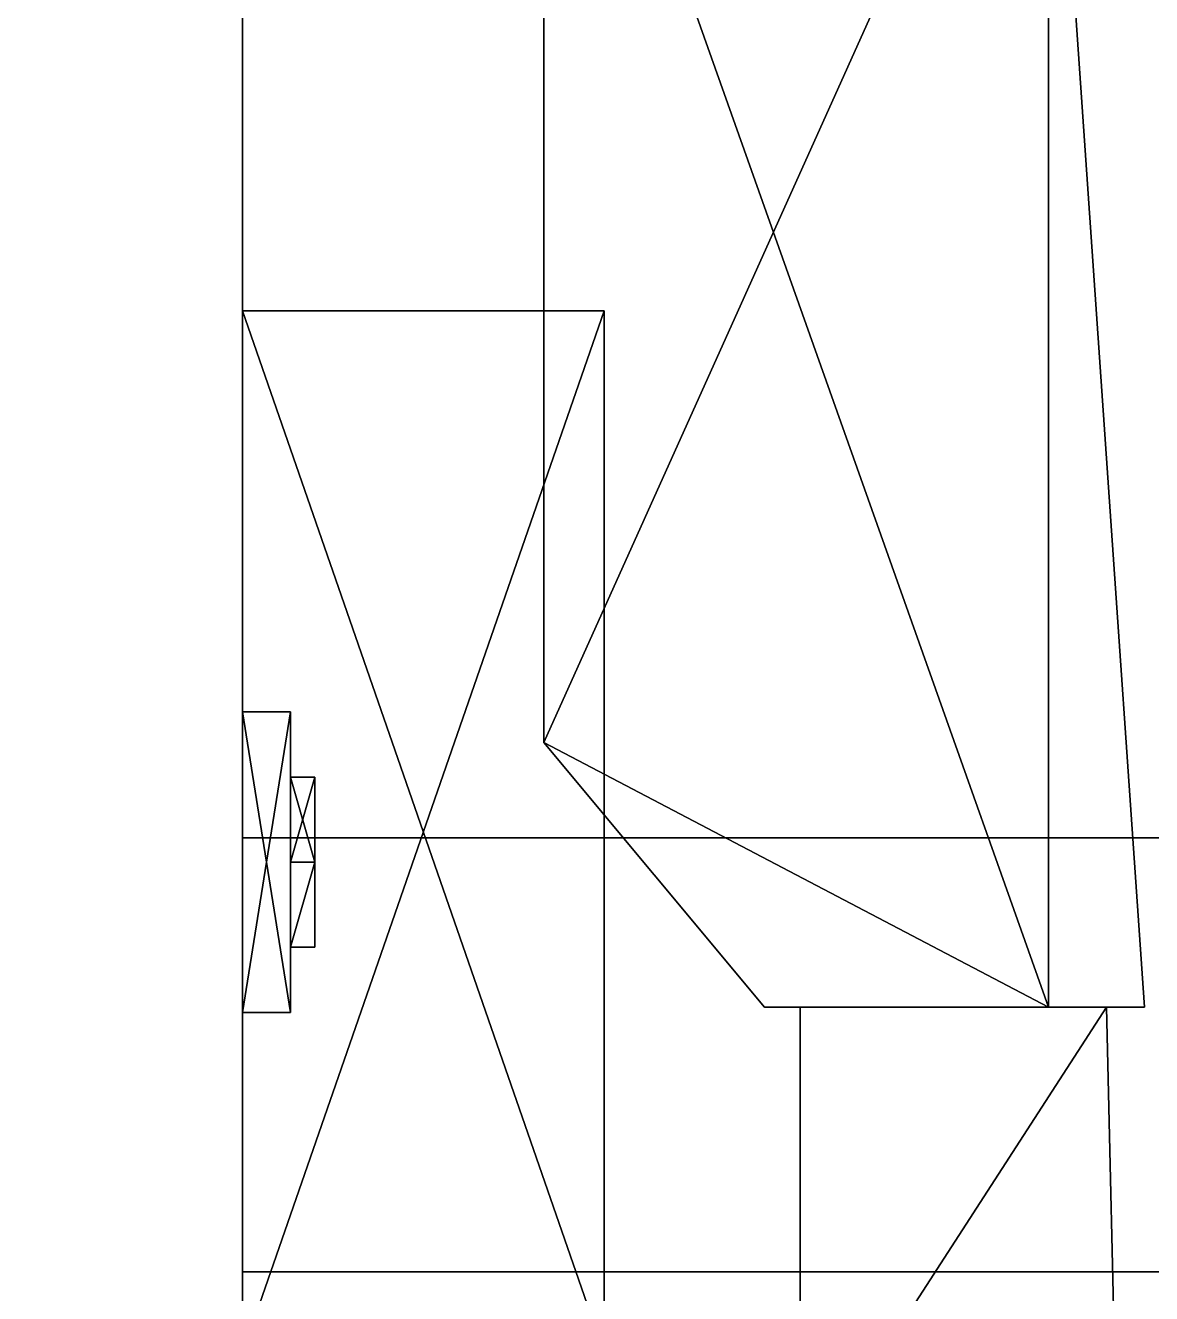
# Model space of a CAD drawing. Extents: x -469 to 3226, y 1395 to 4288.
# Drawn here: x 1275.5 to 1322.2, y 3577.1 to 3629.7 of the extents above; entities that cross this region are included whole.
import ezdxf

# ---------------------------------------------------------------- set-up
doc = ezdxf.new("R2010")
doc.units = 0
for name, color, linetype in [('LAYER0', 7, 'CONTINUOUS'), ('LAYER1', 7, 'CONTINUOUS'), ('LAYER161', 7, 'CONTINUOUS'), ('LAYER168', 7, 'CONTINUOUS'), ('LAYER169', 7, 'CONTINUOUS'), ('LAYER171', 9, 'CONTINUOUS'), ('LAYER172', 7, 'CONTINUOUS'), ('LAYER173', 9, 'CONTINUOUS'), ('LAYER304', 253, 'CONTINUOUS'), ('LAYER306', 253, 'CONTINUOUS'), ('LAYER307', 253, 'CONTINUOUS'), ('LAYER309', 253, 'CONTINUOUS'), ('LAYER310', 253, 'CONTINUOUS'), ('LAYER312', 253, 'CONTINUOUS'), ('LAYER313', 253, 'CONTINUOUS'), ('LAYER315', 253, 'CONTINUOUS'), ('LAYER316', 253, 'CONTINUOUS'), ('LAYER318', 253, 'CONTINUOUS')]:
    doc.layers.add(name, color=color, linetype=linetype)

msp = doc.modelspace()

# ---------------------------------------------------------------- linework, layer by layer
at = {"layer": 'LAYER0', "invisible_edges": 1}
for points in [[(3116.174, 4288.024, -5), (-468.8259, 1395.024, -5), (-468.8259, 4288.024, -5), (3116.174, 4288.024, -5)], [(-468.8259, 1395.024, -5), (3116.174, 4288.024, -5), (3116.174, 1395.024, -5), (-468.8259, 1395.024, -5)], [(3116.174, 1395.024), (-468.8259, 4288.024), (-468.8259, 1395.024), (3116.174, 1395.024)], [(-468.8259, 4288.024), (3116.174, 1395.024), (3116.174, 4288.024), (-468.8259, 4288.024)]]:
    msp.add_3dface(points, dxfattribs=at)
at = {"layer": 'LAYER161', "invisible_edges": 1}
for points in [[(1284.466, 4138.024, 2379), (2070.466, 3558.024, 2379), (2070.466, 4138.024, 2379), (1284.466, 4138.024, 2379)], [(2070.466, 3558.024, 2379), (1284.466, 4138.024, 2379), (1284.466, 3558.024, 2379), (2070.466, 3558.024, 2379)], [(1284.466, 4138.024, 2379), (1284.466, 3558.024, 2361), (1284.466, 3558.024, 2379), (1284.466, 4138.024, 2379)], [(1284.466, 3558.024, 2361), (1284.466, 4138.024, 2379), (1284.466, 4138.024, 2361), (1284.466, 3558.024, 2361)], [(1284.466, 3558.024, 2361), (2070.466, 4138.024, 2361), (2070.466, 3558.024, 2361), (1284.466, 3558.024, 2361)], [(2070.466, 4138.024, 2361), (1284.466, 3558.024, 2361), (1284.466, 4138.024, 2361), (2070.466, 4138.024, 2361)]]:
    msp.add_3dface(points, dxfattribs=at)
at = {"layer": 'LAYER168', "invisible_edges": 1}
for points in [[(1284.466, 4113.424, 2056), (2070.466, 3558.024, 2056), (2070.466, 4113.424, 2056), (1284.466, 4113.424, 2056)], [(2070.466, 3558.024, 2056), (1284.466, 4113.424, 2056), (1284.466, 3558.024, 2056), (2070.466, 3558.024, 2056)], [(1284.466, 4113.424, 2056), (1284.466, 3558.024, 2038), (1284.466, 3558.024, 2056), (1284.466, 4113.424, 2056)], [(1284.466, 3558.024, 2038), (1284.466, 4113.424, 2056), (1284.466, 4113.424, 2038), (1284.466, 3558.024, 2038)], [(1284.466, 3558.024, 2038), (2070.466, 4113.424, 2038), (2070.466, 3558.024, 2038), (1284.466, 3558.024, 2038)], [(2070.466, 4113.424, 2038), (1284.466, 3558.024, 2038), (1284.466, 4113.424, 2038), (2070.466, 4113.424, 2038)]]:
    msp.add_3dface(points, dxfattribs=at)
at = {"layer": 'LAYER169', "invisible_edges": 1}
for points in [[(1284.466, 4113.424, 916), (2070.466, 3558.024, 916), (2070.466, 4113.424, 916), (1284.466, 4113.424, 916)], [(2070.466, 3558.024, 916), (1284.466, 4113.424, 916), (1284.466, 3558.024, 916), (2070.466, 3558.024, 916)], [(1284.466, 4113.424, 916), (1284.466, 3558.024, 898), (1284.466, 3558.024, 916), (1284.466, 4113.424, 916)], [(1284.466, 3558.024, 898), (1284.466, 4113.424, 916), (1284.466, 4113.424, 898), (1284.466, 3558.024, 898)], [(1284.466, 3558.024, 898), (2070.466, 4113.424, 898), (2070.466, 3558.024, 898), (1284.466, 3558.024, 898)], [(2070.466, 4113.424, 898), (1284.466, 3558.024, 898), (1284.466, 4113.424, 898), (2070.466, 4113.424, 898)]]:
    msp.add_3dface(points, dxfattribs=at)
at = {"layer": 'LAYER171', "invisible_edges": 1}
for points in [[(1266.466, 4138.024), (1284.466, 3558.024), (1266.466, 3558.024), (1266.466, 4138.024)], [(1284.466, 3558.024), (1266.466, 4138.024), (1284.466, 4138.024), (1284.466, 3558.024)], [(1284.466, 4138.024, 2380), (1266.466, 3558.024, 2380), (1284.466, 3558.024, 2380), (1284.466, 4138.024, 2380)], [(1266.466, 3558.024, 2380), (1284.466, 4138.024, 2380), (1266.466, 4138.024, 2380), (1266.466, 3558.024, 2380)], [(1284.466, 4138.024, 2380), (1284.466, 3558.024), (1284.466, 4138.024), (1284.466, 4138.024, 2380)], [(1284.466, 3558.024), (1284.466, 4138.024, 2380), (1284.466, 3558.024, 2380), (1284.466, 3558.024)]]:
    msp.add_3dface(points, dxfattribs=at)
at = {"layer": 'LAYER172', "invisible_edges": 1}
for points in [[(2070.466, 4138.024, 80), (1284.466, 3558.024, 80), (1284.466, 4138.024, 80), (2070.466, 4138.024, 80)], [(1284.466, 3558.024, 80), (2070.466, 4138.024, 80), (2070.466, 3558.024, 80), (1284.466, 3558.024, 80)], [(1284.466, 4138.024, 98), (1284.466, 3558.024, 80), (1284.466, 3558.024, 98), (1284.466, 4138.024, 98)], [(1284.466, 3558.024, 80), (1284.466, 4138.024, 98), (1284.466, 4138.024, 80), (1284.466, 3558.024, 80)], [(2070.466, 3558.024, 98), (1284.466, 4138.024, 98), (1284.466, 3558.024, 98), (2070.466, 3558.024, 98)], [(1284.466, 4138.024, 98), (2070.466, 3558.024, 98), (2070.466, 4138.024, 98), (1284.466, 4138.024, 98)]]:
    msp.add_3dface(points, dxfattribs=at)
at = {"layer": 'LAYER173', "invisible_edges": 1}
for points in [[(2070.466, 3596.024, 80), (1284.466, 3596.024), (1284.466, 3596.024, 80), (2070.466, 3596.024, 80)], [(1284.466, 3596.024), (2070.466, 3596.024, 80), (2070.466, 3596.024), (1284.466, 3596.024)], [(1284.466, 3578.024, 80), (1284.466, 3596.024), (1284.466, 3578.024), (1284.466, 3578.024, 80)], [(1284.466, 3596.024), (1284.466, 3578.024, 80), (1284.466, 3596.024, 80), (1284.466, 3596.024)], [(2070.466, 3578.024), (1284.466, 3596.024), (2070.466, 3596.024), (2070.466, 3578.024)], [(1284.466, 3596.024), (2070.466, 3578.024), (1284.466, 3578.024), (1284.466, 3596.024)], [(1284.466, 3578.024, 80), (2070.466, 3596.024, 80), (1284.466, 3596.024, 80), (1284.466, 3578.024, 80)], [(2070.466, 3596.024, 80), (1284.466, 3578.024, 80), (2070.466, 3578.024, 80), (2070.466, 3596.024, 80)], [(2070.466, 3578.024), (1284.466, 3578.024, 80), (1284.466, 3578.024), (2070.466, 3578.024)], [(1284.466, 3578.024, 80), (2070.466, 3578.024), (2070.466, 3578.024, 80), (1284.466, 3578.024, 80)]]:
    msp.add_3dface(points, dxfattribs=at)
at = {"layer": 'LAYER304'}
for points in [[(1284.466, 3617.881, 177), (1299.466, 3574.66, 177), (1284.466, 3574.66, 177), (1284.466, 3617.881, 177)], [(1299.466, 3617.881, 177), (1299.466, 3574.66, 177), (1284.466, 3617.881, 177), (1299.466, 3617.881, 177)], [(1284.466, 3617.881, 189), (1299.466, 3617.881, 177), (1284.466, 3617.881, 177), (1284.466, 3617.881, 189)], [(1299.466, 3617.881, 189), (1299.466, 3617.881, 177), (1284.466, 3617.881, 189), (1299.466, 3617.881, 189)], [(1284.466, 3574.66, 189), (1299.466, 3617.881, 189), (1284.466, 3617.881, 189), (1284.466, 3574.66, 189)], [(1299.466, 3574.66, 189), (1299.466, 3617.881, 189), (1284.466, 3574.66, 189), (1299.466, 3574.66, 189)], [(1299.466, 3617.881, 177), (1299.466, 3574.66, 189), (1299.466, 3574.66, 177), (1299.466, 3617.881, 177)], [(1299.466, 3617.881, 189), (1299.466, 3574.66, 189), (1299.466, 3617.881, 177), (1299.466, 3617.881, 189)], [(1284.466, 3601.258, 206), (1284.466, 3588.79, 206), (1286.466, 3588.79, 206), (1284.466, 3601.258, 206)], [(1286.466, 3601.258, 206), (1284.466, 3601.258, 206), (1286.466, 3588.79, 206), (1286.466, 3601.258, 206)], [(1284.466, 3601.258, 160), (1284.466, 3601.258, 206), (1286.466, 3601.258, 206), (1284.466, 3601.258, 160)], [(1286.466, 3601.258, 160), (1284.466, 3601.258, 160), (1286.466, 3601.258, 206), (1286.466, 3601.258, 160)], [(1284.466, 3588.79, 160), (1284.466, 3601.258, 160), (1286.466, 3601.258, 160), (1284.466, 3588.79, 160)], [(1286.466, 3588.79, 160), (1284.466, 3588.79, 160), (1286.466, 3601.258, 160), (1286.466, 3588.79, 160)], [(1286.466, 3601.258, 206), (1286.466, 3588.79, 206), (1286.466, 3588.79, 160), (1286.466, 3601.258, 206)], [(1286.466, 3601.258, 160), (1286.466, 3601.258, 206), (1286.466, 3588.79, 160), (1286.466, 3601.258, 160)], [(1286.466, 3595.024, 194.76), (1287.466, 3598.548, 199), (1287.466, 3595.024, 194.76), (1286.466, 3595.024, 194.76)], [(1286.466, 3598.548, 199), (1287.466, 3598.548, 199), (1286.466, 3595.024, 194.76), (1286.466, 3598.548, 199)], [(1286.466, 3598.548, 199), (1287.466, 3595.024, 203.24), (1287.466, 3598.548, 199), (1286.466, 3598.548, 199)], [(1286.466, 3595.024, 203.24), (1287.466, 3595.024, 203.24), (1286.466, 3598.548, 199), (1286.466, 3595.024, 203.24)], [(1286.466, 3595.024, 194.76), (1286.466, 3598.548, 199), (1286.466, 3595.024, 203.24), (1286.466, 3595.024, 194.76)], [(1286.466, 3595.024, 162.76), (1287.466, 3598.548, 167), (1287.466, 3595.024, 162.76), (1286.466, 3595.024, 162.76)], [(1286.466, 3598.548, 167), (1287.466, 3598.548, 167), (1286.466, 3595.024, 162.76), (1286.466, 3598.548, 167)], [(1286.466, 3598.548, 167), (1287.466, 3595.024, 171.24), (1287.466, 3598.548, 167), (1286.466, 3598.548, 167)], [(1286.466, 3595.024, 171.24), (1287.466, 3595.024, 171.24), (1286.466, 3598.548, 167), (1286.466, 3595.024, 171.24)], [(1286.466, 3595.024, 162.76), (1286.466, 3598.548, 167), (1286.466, 3595.024, 171.24), (1286.466, 3595.024, 162.76)], [(1287.466, 3591.5, 199), (1287.466, 3598.548, 199), (1287.466, 3595.024, 203.24), (1287.466, 3591.5, 199)], [(1287.466, 3595.024, 194.76), (1287.466, 3598.548, 199), (1287.466, 3591.5, 199), (1287.466, 3595.024, 194.76)], [(1287.466, 3591.5, 167), (1287.466, 3598.548, 167), (1287.466, 3595.024, 171.24), (1287.466, 3591.5, 167)], [(1287.466, 3595.024, 162.76), (1287.466, 3598.548, 167), (1287.466, 3591.5, 167), (1287.466, 3595.024, 162.76)], [(1286.466, 3591.5, 199), (1287.466, 3595.024, 194.76), (1287.466, 3591.5, 199), (1286.466, 3591.5, 199)], [(1286.466, 3595.024, 194.76), (1287.466, 3595.024, 194.76), (1286.466, 3591.5, 199), (1286.466, 3595.024, 194.76)], [(1286.466, 3591.5, 199), (1286.466, 3595.024, 194.76), (1286.466, 3595.024, 203.24), (1286.466, 3591.5, 199)], [(1286.466, 3591.5, 199), (1287.466, 3595.024, 203.24), (1286.466, 3595.024, 203.24), (1286.466, 3591.5, 199)], [(1287.466, 3591.5, 199), (1287.466, 3595.024, 203.24), (1286.466, 3591.5, 199), (1287.466, 3591.5, 199)], [(1286.466, 3591.5, 167), (1287.466, 3595.024, 162.76), (1287.466, 3591.5, 167), (1286.466, 3591.5, 167)], [(1286.466, 3595.024, 162.76), (1287.466, 3595.024, 162.76), (1286.466, 3591.5, 167), (1286.466, 3595.024, 162.76)], [(1286.466, 3591.5, 167), (1286.466, 3595.024, 162.76), (1286.466, 3595.024, 171.24), (1286.466, 3591.5, 167)], [(1286.466, 3591.5, 167), (1287.466, 3595.024, 171.24), (1286.466, 3595.024, 171.24), (1286.466, 3591.5, 167)], [(1287.466, 3591.5, 167), (1287.466, 3595.024, 171.24), (1286.466, 3591.5, 167), (1287.466, 3591.5, 167)], [(1286.466, 3588.79, 206), (1284.466, 3588.79, 206), (1284.466, 3588.79, 160), (1286.466, 3588.79, 206)], [(1286.466, 3588.79, 160), (1286.466, 3588.79, 206), (1284.466, 3588.79, 160), (1286.466, 3588.79, 160)]]:
    msp.add_3dface(points, dxfattribs=at)
at = {"layer": 'LAYER306'}
for points in [[(1317.891, 3589.013, 191.8), (1317.891, 3646.518, 191.8), (1296.966, 3647.982, 191.8), (1317.891, 3589.013, 191.8)], [(1296.966, 3599.984, 191.8), (1317.891, 3589.013, 191.8), (1296.966, 3647.982, 191.8), (1296.966, 3599.984, 191.8)], [(1296.966, 3599.984, 191.8), (1296.966, 3647.982, 191.8), (1296.966, 3647.982, 174.2), (1296.966, 3599.984, 191.8)], [(1296.966, 3599.984, 174.2), (1296.966, 3599.984, 191.8), (1296.966, 3647.982, 174.2), (1296.966, 3599.984, 174.2)], [(1296.966, 3599.984, 174.2), (1296.966, 3647.982, 174.2), (1317.891, 3646.518, 174.2), (1296.966, 3599.984, 174.2)], [(1317.891, 3589.013, 174.2), (1296.966, 3599.984, 174.2), (1317.891, 3646.518, 174.2), (1317.891, 3589.013, 174.2)], [(1317.891, 3646.518, 175.6), (1321.866, 3589.013, 175.6), (1317.891, 3589.013, 175.6), (1317.891, 3646.518, 175.6)], [(1317.891, 3646.518, 190.4), (1317.891, 3589.013, 190.4), (1321.866, 3589.013, 190.4), (1317.891, 3646.518, 190.4)], [(1317.891, 3646.518, 175.6), (1317.891, 3646.518, 190.4), (1321.866, 3589.013, 190.4), (1317.891, 3646.518, 175.6)], [(1321.866, 3589.013, 175.6), (1317.891, 3646.518, 175.6), (1321.866, 3589.013, 190.4), (1321.866, 3589.013, 175.6)], [(1317.891, 3646.518, 175.6), (1317.891, 3589.013, 175.6), (1317.891, 3589.013, 174.2), (1317.891, 3646.518, 175.6)], [(1317.891, 3646.518, 174.2), (1317.891, 3646.518, 175.6), (1317.891, 3589.013, 174.2), (1317.891, 3646.518, 174.2)], [(1317.891, 3589.013, 191.8), (1317.891, 3646.518, 190.4), (1317.891, 3646.518, 191.8), (1317.891, 3589.013, 191.8)], [(1317.891, 3589.013, 190.4), (1317.891, 3646.518, 190.4), (1317.891, 3589.013, 191.8), (1317.891, 3589.013, 190.4)], [(1296.966, 3599.984, 191.8), (1306.108, 3589.013, 191.8), (1317.891, 3589.013, 191.8), (1296.966, 3599.984, 191.8)], [(1306.108, 3589.013, 174.2), (1296.966, 3599.984, 174.2), (1317.891, 3589.013, 174.2), (1306.108, 3589.013, 174.2)], [(1296.966, 3599.984, 191.8), (1296.966, 3599.984, 174.2), (1306.108, 3589.013, 174.2), (1296.966, 3599.984, 191.8)], [(1306.108, 3589.013, 191.8), (1296.966, 3599.984, 191.8), (1306.108, 3589.013, 174.2), (1306.108, 3589.013, 191.8)], [(1306.108, 3589.013, 191.8), (1317.891, 3589.013, 174.2), (1317.891, 3589.013, 191.8), (1306.108, 3589.013, 191.8)], [(1306.108, 3589.013, 174.2), (1317.891, 3589.013, 174.2), (1306.108, 3589.013, 191.8), (1306.108, 3589.013, 174.2)], [(1307.591, 3569.358, 189.7), (1320.691, 3571.779, 189.7), (1320.3, 3589.013, 189.7), (1307.591, 3569.358, 189.7)], [(1307.591, 3589.013, 189.7), (1307.591, 3569.358, 189.7), (1320.3, 3589.013, 189.7), (1307.591, 3589.013, 189.7)], [(1307.591, 3569.358, 176.3), (1320.3, 3589.013, 176.3), (1320.691, 3571.779, 176.3), (1307.591, 3569.358, 176.3)], [(1307.591, 3589.013, 176.3), (1320.3, 3589.013, 176.3), (1307.591, 3569.358, 176.3), (1307.591, 3589.013, 176.3)], [(1307.591, 3569.358, 189.7), (1307.591, 3589.013, 176.3), (1307.591, 3569.358, 176.3), (1307.591, 3569.358, 189.7)], [(1307.591, 3589.013, 189.7), (1307.591, 3589.013, 176.3), (1307.591, 3569.358, 189.7), (1307.591, 3589.013, 189.7)], [(1317.891, 3589.013, 190.4), (1321.866, 3589.013, 175.6), (1321.866, 3589.013, 190.4), (1317.891, 3589.013, 190.4)], [(1317.891, 3589.013, 175.6), (1321.866, 3589.013, 175.6), (1317.891, 3589.013, 190.4), (1317.891, 3589.013, 175.6)], [(1320.3, 3589.013, 189.7), (1320.691, 3571.779, 189.7), (1320.691, 3571.779, 176.3), (1320.3, 3589.013, 189.7)], [(1320.3, 3589.013, 176.3), (1320.3, 3589.013, 189.7), (1320.691, 3571.779, 176.3), (1320.3, 3589.013, 176.3)]]:
    msp.add_3dface(points, dxfattribs=at)
at = {"layer": 'LAYER307'}
for points in [[(1284.466, 3617.881, 700.5), (1299.466, 3574.66, 700.5), (1284.466, 3574.66, 700.5), (1284.466, 3617.881, 700.5)], [(1299.466, 3617.881, 700.5), (1299.466, 3574.66, 700.5), (1284.466, 3617.881, 700.5), (1299.466, 3617.881, 700.5)], [(1284.466, 3617.881, 712.5), (1299.466, 3617.881, 700.5), (1284.466, 3617.881, 700.5), (1284.466, 3617.881, 712.5)], [(1299.466, 3617.881, 712.5), (1299.466, 3617.881, 700.5), (1284.466, 3617.881, 712.5), (1299.466, 3617.881, 712.5)], [(1284.466, 3574.66, 712.5), (1299.466, 3617.881, 712.5), (1284.466, 3617.881, 712.5), (1284.466, 3574.66, 712.5)], [(1299.466, 3574.66, 712.5), (1299.466, 3617.881, 712.5), (1284.466, 3574.66, 712.5), (1299.466, 3574.66, 712.5)], [(1299.466, 3617.881, 700.5), (1299.466, 3574.66, 712.5), (1299.466, 3574.66, 700.5), (1299.466, 3617.881, 700.5)], [(1299.466, 3617.881, 712.5), (1299.466, 3574.66, 712.5), (1299.466, 3617.881, 700.5), (1299.466, 3617.881, 712.5)], [(1284.466, 3601.258, 729.5), (1284.466, 3588.79, 729.5), (1286.466, 3588.79, 729.5), (1284.466, 3601.258, 729.5)], [(1286.466, 3601.258, 729.5), (1284.466, 3601.258, 729.5), (1286.466, 3588.79, 729.5), (1286.466, 3601.258, 729.5)], [(1284.466, 3601.258, 683.5), (1284.466, 3601.258, 729.5), (1286.466, 3601.258, 729.5), (1284.466, 3601.258, 683.5)], [(1286.466, 3601.258, 683.5), (1284.466, 3601.258, 683.5), (1286.466, 3601.258, 729.5), (1286.466, 3601.258, 683.5)], [(1284.466, 3588.79, 683.5), (1284.466, 3601.258, 683.5), (1286.466, 3601.258, 683.5), (1284.466, 3588.79, 683.5)], [(1286.466, 3588.79, 683.5), (1284.466, 3588.79, 683.5), (1286.466, 3601.258, 683.5), (1286.466, 3588.79, 683.5)], [(1286.466, 3601.258, 729.5), (1286.466, 3588.79, 729.5), (1286.466, 3588.79, 683.5), (1286.466, 3601.258, 729.5)], [(1286.466, 3601.258, 683.5), (1286.466, 3601.258, 729.5), (1286.466, 3588.79, 683.5), (1286.466, 3601.258, 683.5)], [(1286.466, 3595.024, 718.26), (1287.466, 3598.548, 722.5), (1287.466, 3595.024, 718.26), (1286.466, 3595.024, 718.26)], [(1286.466, 3598.548, 722.5), (1287.466, 3598.548, 722.5), (1286.466, 3595.024, 718.26), (1286.466, 3598.548, 722.5)], [(1286.466, 3598.548, 722.5), (1287.466, 3595.024, 726.74), (1287.466, 3598.548, 722.5), (1286.466, 3598.548, 722.5)], [(1286.466, 3595.024, 726.74), (1287.466, 3595.024, 726.74), (1286.466, 3598.548, 722.5), (1286.466, 3595.024, 726.74)], [(1286.466, 3595.024, 718.26), (1286.466, 3598.548, 722.5), (1286.466, 3595.024, 726.74), (1286.466, 3595.024, 718.26)], [(1286.466, 3595.024, 686.26), (1287.466, 3598.548, 690.5), (1287.466, 3595.024, 686.26), (1286.466, 3595.024, 686.26)], [(1286.466, 3598.548, 690.5), (1287.466, 3598.548, 690.5), (1286.466, 3595.024, 686.26), (1286.466, 3598.548, 690.5)], [(1286.466, 3598.548, 690.5), (1287.466, 3595.024, 694.74), (1287.466, 3598.548, 690.5), (1286.466, 3598.548, 690.5)], [(1286.466, 3595.024, 694.74), (1287.466, 3595.024, 694.74), (1286.466, 3598.548, 690.5), (1286.466, 3595.024, 694.74)], [(1286.466, 3595.024, 686.26), (1286.466, 3598.548, 690.5), (1286.466, 3595.024, 694.74), (1286.466, 3595.024, 686.26)], [(1287.466, 3591.5, 722.5), (1287.466, 3598.548, 722.5), (1287.466, 3595.024, 726.74), (1287.466, 3591.5, 722.5)], [(1287.466, 3595.024, 718.26), (1287.466, 3598.548, 722.5), (1287.466, 3591.5, 722.5), (1287.466, 3595.024, 718.26)], [(1287.466, 3591.5, 690.5), (1287.466, 3598.548, 690.5), (1287.466, 3595.024, 694.74), (1287.466, 3591.5, 690.5)], [(1287.466, 3595.024, 686.26), (1287.466, 3598.548, 690.5), (1287.466, 3591.5, 690.5), (1287.466, 3595.024, 686.26)], [(1286.466, 3591.5, 722.5), (1287.466, 3595.024, 718.26), (1287.466, 3591.5, 722.5), (1286.466, 3591.5, 722.5)], [(1286.466, 3595.024, 718.26), (1287.466, 3595.024, 718.26), (1286.466, 3591.5, 722.5), (1286.466, 3595.024, 718.26)], [(1286.466, 3591.5, 722.5), (1286.466, 3595.024, 718.26), (1286.466, 3595.024, 726.74), (1286.466, 3591.5, 722.5)], [(1286.466, 3591.5, 722.5), (1287.466, 3595.024, 726.74), (1286.466, 3595.024, 726.74), (1286.466, 3591.5, 722.5)], [(1287.466, 3591.5, 722.5), (1287.466, 3595.024, 726.74), (1286.466, 3591.5, 722.5), (1287.466, 3591.5, 722.5)], [(1286.466, 3591.5, 690.5), (1287.466, 3595.024, 686.26), (1287.466, 3591.5, 690.5), (1286.466, 3591.5, 690.5)], [(1286.466, 3595.024, 686.26), (1287.466, 3595.024, 686.26), (1286.466, 3591.5, 690.5), (1286.466, 3595.024, 686.26)], [(1286.466, 3591.5, 690.5), (1286.466, 3595.024, 686.26), (1286.466, 3595.024, 694.74), (1286.466, 3591.5, 690.5)], [(1286.466, 3591.5, 690.5), (1287.466, 3595.024, 694.74), (1286.466, 3595.024, 694.74), (1286.466, 3591.5, 690.5)], [(1287.466, 3591.5, 690.5), (1287.466, 3595.024, 694.74), (1286.466, 3591.5, 690.5), (1287.466, 3591.5, 690.5)], [(1286.466, 3588.79, 729.5), (1284.466, 3588.79, 729.5), (1284.466, 3588.79, 683.5), (1286.466, 3588.79, 729.5)], [(1286.466, 3588.79, 683.5), (1286.466, 3588.79, 729.5), (1284.466, 3588.79, 683.5), (1286.466, 3588.79, 683.5)]]:
    msp.add_3dface(points, dxfattribs=at)
at = {"layer": 'LAYER309'}
for points in [[(1317.891, 3589.013, 715.3), (1317.891, 3646.518, 715.3), (1296.966, 3647.982, 715.3), (1317.891, 3589.013, 715.3)], [(1296.966, 3599.984, 715.3), (1317.891, 3589.013, 715.3), (1296.966, 3647.982, 715.3), (1296.966, 3599.984, 715.3)], [(1296.966, 3599.984, 715.3), (1296.966, 3647.982, 715.3), (1296.966, 3647.982, 697.7), (1296.966, 3599.984, 715.3)], [(1296.966, 3599.984, 697.7), (1296.966, 3599.984, 715.3), (1296.966, 3647.982, 697.7), (1296.966, 3599.984, 697.7)], [(1296.966, 3599.984, 697.7), (1296.966, 3647.982, 697.7), (1317.891, 3646.518, 697.7), (1296.966, 3599.984, 697.7)], [(1317.891, 3589.013, 697.7), (1296.966, 3599.984, 697.7), (1317.891, 3646.518, 697.7), (1317.891, 3589.013, 697.7)], [(1317.891, 3646.518, 699.1), (1321.866, 3589.013, 699.1), (1317.891, 3589.013, 699.1), (1317.891, 3646.518, 699.1)], [(1317.891, 3646.518, 713.9), (1317.891, 3589.013, 713.9), (1321.866, 3589.013, 713.9), (1317.891, 3646.518, 713.9)], [(1317.891, 3646.518, 699.1), (1317.891, 3646.518, 713.9), (1321.866, 3589.013, 713.9), (1317.891, 3646.518, 699.1)], [(1321.866, 3589.013, 699.1), (1317.891, 3646.518, 699.1), (1321.866, 3589.013, 713.9), (1321.866, 3589.013, 699.1)], [(1317.891, 3646.518, 699.1), (1317.891, 3589.013, 699.1), (1317.891, 3589.013, 697.7), (1317.891, 3646.518, 699.1)], [(1317.891, 3646.518, 697.7), (1317.891, 3646.518, 699.1), (1317.891, 3589.013, 697.7), (1317.891, 3646.518, 697.7)], [(1317.891, 3589.013, 715.3), (1317.891, 3646.518, 713.9), (1317.891, 3646.518, 715.3), (1317.891, 3589.013, 715.3)], [(1317.891, 3589.013, 713.9), (1317.891, 3646.518, 713.9), (1317.891, 3589.013, 715.3), (1317.891, 3589.013, 713.9)], [(1296.966, 3599.984, 715.3), (1306.108, 3589.013, 715.3), (1317.891, 3589.013, 715.3), (1296.966, 3599.984, 715.3)], [(1306.108, 3589.013, 697.7), (1296.966, 3599.984, 697.7), (1317.891, 3589.013, 697.7), (1306.108, 3589.013, 697.7)], [(1296.966, 3599.984, 715.3), (1296.966, 3599.984, 697.7), (1306.108, 3589.013, 697.7), (1296.966, 3599.984, 715.3)], [(1306.108, 3589.013, 715.3), (1296.966, 3599.984, 715.3), (1306.108, 3589.013, 697.7), (1306.108, 3589.013, 715.3)], [(1306.108, 3589.013, 715.3), (1317.891, 3589.013, 697.7), (1317.891, 3589.013, 715.3), (1306.108, 3589.013, 715.3)], [(1306.108, 3589.013, 697.7), (1317.891, 3589.013, 697.7), (1306.108, 3589.013, 715.3), (1306.108, 3589.013, 697.7)], [(1307.591, 3569.358, 713.2), (1320.691, 3571.779, 713.2), (1320.3, 3589.013, 713.2), (1307.591, 3569.358, 713.2)], [(1307.591, 3589.013, 713.2), (1307.591, 3569.358, 713.2), (1320.3, 3589.013, 713.2), (1307.591, 3589.013, 713.2)], [(1307.591, 3569.358, 699.8), (1320.3, 3589.013, 699.8), (1320.691, 3571.779, 699.8), (1307.591, 3569.358, 699.8)], [(1307.591, 3589.013, 699.8), (1320.3, 3589.013, 699.8), (1307.591, 3569.358, 699.8), (1307.591, 3589.013, 699.8)], [(1307.591, 3569.358, 713.2), (1307.591, 3589.013, 699.8), (1307.591, 3569.358, 699.8), (1307.591, 3569.358, 713.2)], [(1307.591, 3589.013, 713.2), (1307.591, 3589.013, 699.8), (1307.591, 3569.358, 713.2), (1307.591, 3589.013, 713.2)], [(1317.891, 3589.013, 713.9), (1321.866, 3589.013, 699.1), (1321.866, 3589.013, 713.9), (1317.891, 3589.013, 713.9)], [(1317.891, 3589.013, 699.1), (1321.866, 3589.013, 699.1), (1317.891, 3589.013, 713.9), (1317.891, 3589.013, 699.1)], [(1320.3, 3589.013, 713.2), (1320.691, 3571.779, 713.2), (1320.691, 3571.779, 699.8), (1320.3, 3589.013, 713.2)], [(1320.3, 3589.013, 699.8), (1320.3, 3589.013, 713.2), (1320.691, 3571.779, 699.8), (1320.3, 3589.013, 699.8)]]:
    msp.add_3dface(points, dxfattribs=at)
at = {"layer": 'LAYER310'}
for points in [[(1284.466, 3617.881, 1224), (1299.466, 3574.66, 1224), (1284.466, 3574.66, 1224), (1284.466, 3617.881, 1224)], [(1299.466, 3617.881, 1224), (1299.466, 3574.66, 1224), (1284.466, 3617.881, 1224), (1299.466, 3617.881, 1224)], [(1284.466, 3617.881, 1236), (1299.466, 3617.881, 1224), (1284.466, 3617.881, 1224), (1284.466, 3617.881, 1236)], [(1299.466, 3617.881, 1236), (1299.466, 3617.881, 1224), (1284.466, 3617.881, 1236), (1299.466, 3617.881, 1236)], [(1284.466, 3574.66, 1236), (1299.466, 3617.881, 1236), (1284.466, 3617.881, 1236), (1284.466, 3574.66, 1236)], [(1299.466, 3574.66, 1236), (1299.466, 3617.881, 1236), (1284.466, 3574.66, 1236), (1299.466, 3574.66, 1236)], [(1299.466, 3617.881, 1224), (1299.466, 3574.66, 1236), (1299.466, 3574.66, 1224), (1299.466, 3617.881, 1224)], [(1299.466, 3617.881, 1236), (1299.466, 3574.66, 1236), (1299.466, 3617.881, 1224), (1299.466, 3617.881, 1236)], [(1284.466, 3601.258, 1253), (1284.466, 3588.79, 1253), (1286.466, 3588.79, 1253), (1284.466, 3601.258, 1253)], [(1286.466, 3601.258, 1253), (1284.466, 3601.258, 1253), (1286.466, 3588.79, 1253), (1286.466, 3601.258, 1253)], [(1284.466, 3601.258, 1207), (1284.466, 3601.258, 1253), (1286.466, 3601.258, 1253), (1284.466, 3601.258, 1207)], [(1286.466, 3601.258, 1207), (1284.466, 3601.258, 1207), (1286.466, 3601.258, 1253), (1286.466, 3601.258, 1207)], [(1284.466, 3588.79, 1207), (1284.466, 3601.258, 1207), (1286.466, 3601.258, 1207), (1284.466, 3588.79, 1207)], [(1286.466, 3588.79, 1207), (1284.466, 3588.79, 1207), (1286.466, 3601.258, 1207), (1286.466, 3588.79, 1207)], [(1286.466, 3601.258, 1253), (1286.466, 3588.79, 1253), (1286.466, 3588.79, 1207), (1286.466, 3601.258, 1253)], [(1286.466, 3601.258, 1207), (1286.466, 3601.258, 1253), (1286.466, 3588.79, 1207), (1286.466, 3601.258, 1207)], [(1286.466, 3595.024, 1241.76), (1287.466, 3598.548, 1246), (1287.466, 3595.024, 1241.76), (1286.466, 3595.024, 1241.76)], [(1286.466, 3598.548, 1246), (1287.466, 3598.548, 1246), (1286.466, 3595.024, 1241.76), (1286.466, 3598.548, 1246)], [(1286.466, 3598.548, 1246), (1287.466, 3595.024, 1250.24), (1287.466, 3598.548, 1246), (1286.466, 3598.548, 1246)], [(1286.466, 3595.024, 1250.24), (1287.466, 3595.024, 1250.24), (1286.466, 3598.548, 1246), (1286.466, 3595.024, 1250.24)], [(1286.466, 3595.024, 1241.76), (1286.466, 3598.548, 1246), (1286.466, 3595.024, 1250.24), (1286.466, 3595.024, 1241.76)], [(1286.466, 3595.024, 1209.76), (1287.466, 3598.548, 1214), (1287.466, 3595.024, 1209.76), (1286.466, 3595.024, 1209.76)], [(1286.466, 3598.548, 1214), (1287.466, 3598.548, 1214), (1286.466, 3595.024, 1209.76), (1286.466, 3598.548, 1214)], [(1286.466, 3598.548, 1214), (1287.466, 3595.024, 1218.24), (1287.466, 3598.548, 1214), (1286.466, 3598.548, 1214)], [(1286.466, 3595.024, 1218.24), (1287.466, 3595.024, 1218.24), (1286.466, 3598.548, 1214), (1286.466, 3595.024, 1218.24)], [(1286.466, 3595.024, 1209.76), (1286.466, 3598.548, 1214), (1286.466, 3595.024, 1218.24), (1286.466, 3595.024, 1209.76)], [(1287.466, 3591.5, 1246), (1287.466, 3598.548, 1246), (1287.466, 3595.024, 1250.24), (1287.466, 3591.5, 1246)], [(1287.466, 3595.024, 1241.76), (1287.466, 3598.548, 1246), (1287.466, 3591.5, 1246), (1287.466, 3595.024, 1241.76)], [(1287.466, 3591.5, 1214), (1287.466, 3598.548, 1214), (1287.466, 3595.024, 1218.24), (1287.466, 3591.5, 1214)], [(1287.466, 3595.024, 1209.76), (1287.466, 3598.548, 1214), (1287.466, 3591.5, 1214), (1287.466, 3595.024, 1209.76)], [(1286.466, 3591.5, 1246), (1287.466, 3595.024, 1241.76), (1287.466, 3591.5, 1246), (1286.466, 3591.5, 1246)], [(1286.466, 3595.024, 1241.76), (1287.466, 3595.024, 1241.76), (1286.466, 3591.5, 1246), (1286.466, 3595.024, 1241.76)], [(1286.466, 3591.5, 1246), (1286.466, 3595.024, 1241.76), (1286.466, 3595.024, 1250.24), (1286.466, 3591.5, 1246)], [(1286.466, 3591.5, 1246), (1287.466, 3595.024, 1250.24), (1286.466, 3595.024, 1250.24), (1286.466, 3591.5, 1246)], [(1287.466, 3591.5, 1246), (1287.466, 3595.024, 1250.24), (1286.466, 3591.5, 1246), (1287.466, 3591.5, 1246)], [(1286.466, 3591.5, 1214), (1287.466, 3595.024, 1209.76), (1287.466, 3591.5, 1214), (1286.466, 3591.5, 1214)], [(1286.466, 3595.024, 1209.76), (1287.466, 3595.024, 1209.76), (1286.466, 3591.5, 1214), (1286.466, 3595.024, 1209.76)], [(1286.466, 3591.5, 1214), (1286.466, 3595.024, 1209.76), (1286.466, 3595.024, 1218.24), (1286.466, 3591.5, 1214)], [(1286.466, 3591.5, 1214), (1287.466, 3595.024, 1218.24), (1286.466, 3595.024, 1218.24), (1286.466, 3591.5, 1214)], [(1287.466, 3591.5, 1214), (1287.466, 3595.024, 1218.24), (1286.466, 3591.5, 1214), (1287.466, 3591.5, 1214)], [(1286.466, 3588.79, 1253), (1284.466, 3588.79, 1253), (1284.466, 3588.79, 1207), (1286.466, 3588.79, 1253)], [(1286.466, 3588.79, 1207), (1286.466, 3588.79, 1253), (1284.466, 3588.79, 1207), (1286.466, 3588.79, 1207)]]:
    msp.add_3dface(points, dxfattribs=at)
at = {"layer": 'LAYER312'}
for points in [[(1317.891, 3589.013, 1238.8), (1317.891, 3646.518, 1238.8), (1296.966, 3647.982, 1238.8), (1317.891, 3589.013, 1238.8)], [(1296.966, 3599.984, 1238.8), (1317.891, 3589.013, 1238.8), (1296.966, 3647.982, 1238.8), (1296.966, 3599.984, 1238.8)], [(1296.966, 3599.984, 1238.8), (1296.966, 3647.982, 1238.8), (1296.966, 3647.982, 1221.2), (1296.966, 3599.984, 1238.8)], [(1296.966, 3599.984, 1221.2), (1296.966, 3599.984, 1238.8), (1296.966, 3647.982, 1221.2), (1296.966, 3599.984, 1221.2)], [(1296.966, 3599.984, 1221.2), (1296.966, 3647.982, 1221.2), (1317.891, 3646.518, 1221.2), (1296.966, 3599.984, 1221.2)], [(1317.891, 3589.013, 1221.2), (1296.966, 3599.984, 1221.2), (1317.891, 3646.518, 1221.2), (1317.891, 3589.013, 1221.2)], [(1317.891, 3646.518, 1222.6), (1321.866, 3589.013, 1222.6), (1317.891, 3589.013, 1222.6), (1317.891, 3646.518, 1222.6)], [(1317.891, 3646.518, 1237.4), (1317.891, 3589.013, 1237.4), (1321.866, 3589.013, 1237.4), (1317.891, 3646.518, 1237.4)], [(1317.891, 3646.518, 1222.6), (1317.891, 3646.518, 1237.4), (1321.866, 3589.013, 1237.4), (1317.891, 3646.518, 1222.6)], [(1321.866, 3589.013, 1222.6), (1317.891, 3646.518, 1222.6), (1321.866, 3589.013, 1237.4), (1321.866, 3589.013, 1222.6)], [(1317.891, 3646.518, 1222.6), (1317.891, 3589.013, 1222.6), (1317.891, 3589.013, 1221.2), (1317.891, 3646.518, 1222.6)], [(1317.891, 3646.518, 1221.2), (1317.891, 3646.518, 1222.6), (1317.891, 3589.013, 1221.2), (1317.891, 3646.518, 1221.2)], [(1317.891, 3589.013, 1238.8), (1317.891, 3646.518, 1237.4), (1317.891, 3646.518, 1238.8), (1317.891, 3589.013, 1238.8)], [(1317.891, 3589.013, 1237.4), (1317.891, 3646.518, 1237.4), (1317.891, 3589.013, 1238.8), (1317.891, 3589.013, 1237.4)], [(1296.966, 3599.984, 1238.8), (1306.108, 3589.013, 1238.8), (1317.891, 3589.013, 1238.8), (1296.966, 3599.984, 1238.8)], [(1306.108, 3589.013, 1221.2), (1296.966, 3599.984, 1221.2), (1317.891, 3589.013, 1221.2), (1306.108, 3589.013, 1221.2)], [(1296.966, 3599.984, 1238.8), (1296.966, 3599.984, 1221.2), (1306.108, 3589.013, 1221.2), (1296.966, 3599.984, 1238.8)], [(1306.108, 3589.013, 1238.8), (1296.966, 3599.984, 1238.8), (1306.108, 3589.013, 1221.2), (1306.108, 3589.013, 1238.8)], [(1306.108, 3589.013, 1238.8), (1317.891, 3589.013, 1221.2), (1317.891, 3589.013, 1238.8), (1306.108, 3589.013, 1238.8)], [(1306.108, 3589.013, 1221.2), (1317.891, 3589.013, 1221.2), (1306.108, 3589.013, 1238.8), (1306.108, 3589.013, 1221.2)], [(1307.591, 3569.358, 1236.7), (1320.691, 3571.779, 1236.7), (1320.3, 3589.013, 1236.7), (1307.591, 3569.358, 1236.7)], [(1307.591, 3589.013, 1236.7), (1307.591, 3569.358, 1236.7), (1320.3, 3589.013, 1236.7), (1307.591, 3589.013, 1236.7)], [(1307.591, 3569.358, 1223.3), (1320.3, 3589.013, 1223.3), (1320.691, 3571.779, 1223.3), (1307.591, 3569.358, 1223.3)], [(1307.591, 3589.013, 1223.3), (1320.3, 3589.013, 1223.3), (1307.591, 3569.358, 1223.3), (1307.591, 3589.013, 1223.3)], [(1307.591, 3569.358, 1236.7), (1307.591, 3589.013, 1223.3), (1307.591, 3569.358, 1223.3), (1307.591, 3569.358, 1236.7)], [(1307.591, 3589.013, 1236.7), (1307.591, 3589.013, 1223.3), (1307.591, 3569.358, 1236.7), (1307.591, 3589.013, 1236.7)], [(1317.891, 3589.013, 1237.4), (1321.866, 3589.013, 1222.6), (1321.866, 3589.013, 1237.4), (1317.891, 3589.013, 1237.4)], [(1317.891, 3589.013, 1222.6), (1321.866, 3589.013, 1222.6), (1317.891, 3589.013, 1237.4), (1317.891, 3589.013, 1222.6)], [(1320.3, 3589.013, 1236.7), (1320.691, 3571.779, 1236.7), (1320.691, 3571.779, 1223.3), (1320.3, 3589.013, 1236.7)], [(1320.3, 3589.013, 1223.3), (1320.3, 3589.013, 1236.7), (1320.691, 3571.779, 1223.3), (1320.3, 3589.013, 1223.3)]]:
    msp.add_3dface(points, dxfattribs=at)
at = {"layer": 'LAYER313'}
for points in [[(1284.466, 3617.881, 1747.5), (1299.466, 3574.66, 1747.5), (1284.466, 3574.66, 1747.5), (1284.466, 3617.881, 1747.5)], [(1299.466, 3617.881, 1747.5), (1299.466, 3574.66, 1747.5), (1284.466, 3617.881, 1747.5), (1299.466, 3617.881, 1747.5)], [(1284.466, 3617.881, 1759.5), (1299.466, 3617.881, 1747.5), (1284.466, 3617.881, 1747.5), (1284.466, 3617.881, 1759.5)], [(1299.466, 3617.881, 1759.5), (1299.466, 3617.881, 1747.5), (1284.466, 3617.881, 1759.5), (1299.466, 3617.881, 1759.5)], [(1284.466, 3574.66, 1759.5), (1299.466, 3617.881, 1759.5), (1284.466, 3617.881, 1759.5), (1284.466, 3574.66, 1759.5)], [(1299.466, 3574.66, 1759.5), (1299.466, 3617.881, 1759.5), (1284.466, 3574.66, 1759.5), (1299.466, 3574.66, 1759.5)], [(1299.466, 3617.881, 1747.5), (1299.466, 3574.66, 1759.5), (1299.466, 3574.66, 1747.5), (1299.466, 3617.881, 1747.5)], [(1299.466, 3617.881, 1759.5), (1299.466, 3574.66, 1759.5), (1299.466, 3617.881, 1747.5), (1299.466, 3617.881, 1759.5)], [(1284.466, 3601.258, 1776.5), (1284.466, 3588.79, 1776.5), (1286.466, 3588.79, 1776.5), (1284.466, 3601.258, 1776.5)], [(1286.466, 3601.258, 1776.5), (1284.466, 3601.258, 1776.5), (1286.466, 3588.79, 1776.5), (1286.466, 3601.258, 1776.5)], [(1284.466, 3601.258, 1730.5), (1284.466, 3601.258, 1776.5), (1286.466, 3601.258, 1776.5), (1284.466, 3601.258, 1730.5)], [(1286.466, 3601.258, 1730.5), (1284.466, 3601.258, 1730.5), (1286.466, 3601.258, 1776.5), (1286.466, 3601.258, 1730.5)], [(1284.466, 3588.79, 1730.5), (1284.466, 3601.258, 1730.5), (1286.466, 3601.258, 1730.5), (1284.466, 3588.79, 1730.5)], [(1286.466, 3588.79, 1730.5), (1284.466, 3588.79, 1730.5), (1286.466, 3601.258, 1730.5), (1286.466, 3588.79, 1730.5)], [(1286.466, 3601.258, 1776.5), (1286.466, 3588.79, 1776.5), (1286.466, 3588.79, 1730.5), (1286.466, 3601.258, 1776.5)], [(1286.466, 3601.258, 1730.5), (1286.466, 3601.258, 1776.5), (1286.466, 3588.79, 1730.5), (1286.466, 3601.258, 1730.5)], [(1286.466, 3595.024, 1765.26), (1287.466, 3598.548, 1769.5), (1287.466, 3595.024, 1765.26), (1286.466, 3595.024, 1765.26)], [(1286.466, 3598.548, 1769.5), (1287.466, 3598.548, 1769.5), (1286.466, 3595.024, 1765.26), (1286.466, 3598.548, 1769.5)], [(1286.466, 3598.548, 1769.5), (1287.466, 3595.024, 1773.74), (1287.466, 3598.548, 1769.5), (1286.466, 3598.548, 1769.5)], [(1286.466, 3595.024, 1773.74), (1287.466, 3595.024, 1773.74), (1286.466, 3598.548, 1769.5), (1286.466, 3595.024, 1773.74)], [(1286.466, 3595.024, 1765.26), (1286.466, 3598.548, 1769.5), (1286.466, 3595.024, 1773.74), (1286.466, 3595.024, 1765.26)], [(1286.466, 3595.024, 1733.26), (1287.466, 3598.548, 1737.5), (1287.466, 3595.024, 1733.26), (1286.466, 3595.024, 1733.26)], [(1286.466, 3598.548, 1737.5), (1287.466, 3598.548, 1737.5), (1286.466, 3595.024, 1733.26), (1286.466, 3598.548, 1737.5)], [(1286.466, 3598.548, 1737.5), (1287.466, 3595.024, 1741.74), (1287.466, 3598.548, 1737.5), (1286.466, 3598.548, 1737.5)], [(1286.466, 3595.024, 1741.74), (1287.466, 3595.024, 1741.74), (1286.466, 3598.548, 1737.5), (1286.466, 3595.024, 1741.74)], [(1286.466, 3595.024, 1733.26), (1286.466, 3598.548, 1737.5), (1286.466, 3595.024, 1741.74), (1286.466, 3595.024, 1733.26)], [(1287.466, 3591.5, 1769.5), (1287.466, 3598.548, 1769.5), (1287.466, 3595.024, 1773.74), (1287.466, 3591.5, 1769.5)], [(1287.466, 3595.024, 1765.26), (1287.466, 3598.548, 1769.5), (1287.466, 3591.5, 1769.5), (1287.466, 3595.024, 1765.26)], [(1287.466, 3591.5, 1737.5), (1287.466, 3598.548, 1737.5), (1287.466, 3595.024, 1741.74), (1287.466, 3591.5, 1737.5)], [(1287.466, 3595.024, 1733.26), (1287.466, 3598.548, 1737.5), (1287.466, 3591.5, 1737.5), (1287.466, 3595.024, 1733.26)], [(1286.466, 3591.5, 1769.5), (1287.466, 3595.024, 1765.26), (1287.466, 3591.5, 1769.5), (1286.466, 3591.5, 1769.5)], [(1286.466, 3595.024, 1765.26), (1287.466, 3595.024, 1765.26), (1286.466, 3591.5, 1769.5), (1286.466, 3595.024, 1765.26)], [(1286.466, 3591.5, 1769.5), (1286.466, 3595.024, 1765.26), (1286.466, 3595.024, 1773.74), (1286.466, 3591.5, 1769.5)], [(1286.466, 3591.5, 1769.5), (1287.466, 3595.024, 1773.74), (1286.466, 3595.024, 1773.74), (1286.466, 3591.5, 1769.5)], [(1287.466, 3591.5, 1769.5), (1287.466, 3595.024, 1773.74), (1286.466, 3591.5, 1769.5), (1287.466, 3591.5, 1769.5)], [(1286.466, 3591.5, 1737.5), (1287.466, 3595.024, 1733.26), (1287.466, 3591.5, 1737.5), (1286.466, 3591.5, 1737.5)], [(1286.466, 3595.024, 1733.26), (1287.466, 3595.024, 1733.26), (1286.466, 3591.5, 1737.5), (1286.466, 3595.024, 1733.26)], [(1286.466, 3591.5, 1737.5), (1286.466, 3595.024, 1733.26), (1286.466, 3595.024, 1741.74), (1286.466, 3591.5, 1737.5)], [(1286.466, 3591.5, 1737.5), (1287.466, 3595.024, 1741.74), (1286.466, 3595.024, 1741.74), (1286.466, 3591.5, 1737.5)], [(1287.466, 3591.5, 1737.5), (1287.466, 3595.024, 1741.74), (1286.466, 3591.5, 1737.5), (1287.466, 3591.5, 1737.5)], [(1286.466, 3588.79, 1776.5), (1284.466, 3588.79, 1776.5), (1284.466, 3588.79, 1730.5), (1286.466, 3588.79, 1776.5)], [(1286.466, 3588.79, 1730.5), (1286.466, 3588.79, 1776.5), (1284.466, 3588.79, 1730.5), (1286.466, 3588.79, 1730.5)]]:
    msp.add_3dface(points, dxfattribs=at)
at = {"layer": 'LAYER315'}
for points in [[(1317.891, 3589.013, 1762.3), (1317.891, 3646.518, 1762.3), (1296.966, 3647.982, 1762.3), (1317.891, 3589.013, 1762.3)], [(1296.966, 3599.984, 1762.3), (1317.891, 3589.013, 1762.3), (1296.966, 3647.982, 1762.3), (1296.966, 3599.984, 1762.3)], [(1296.966, 3599.984, 1762.3), (1296.966, 3647.982, 1762.3), (1296.966, 3647.982, 1744.7), (1296.966, 3599.984, 1762.3)], [(1296.966, 3599.984, 1744.7), (1296.966, 3599.984, 1762.3), (1296.966, 3647.982, 1744.7), (1296.966, 3599.984, 1744.7)], [(1296.966, 3599.984, 1744.7), (1296.966, 3647.982, 1744.7), (1317.891, 3646.518, 1744.7), (1296.966, 3599.984, 1744.7)], [(1317.891, 3589.013, 1744.7), (1296.966, 3599.984, 1744.7), (1317.891, 3646.518, 1744.7), (1317.891, 3589.013, 1744.7)], [(1317.891, 3646.518, 1746.1), (1321.866, 3589.013, 1746.1), (1317.891, 3589.013, 1746.1), (1317.891, 3646.518, 1746.1)], [(1317.891, 3646.518, 1760.9), (1317.891, 3589.013, 1760.9), (1321.866, 3589.013, 1760.9), (1317.891, 3646.518, 1760.9)], [(1317.891, 3646.518, 1746.1), (1317.891, 3646.518, 1760.9), (1321.866, 3589.013, 1760.9), (1317.891, 3646.518, 1746.1)], [(1321.866, 3589.013, 1746.1), (1317.891, 3646.518, 1746.1), (1321.866, 3589.013, 1760.9), (1321.866, 3589.013, 1746.1)], [(1317.891, 3646.518, 1746.1), (1317.891, 3589.013, 1746.1), (1317.891, 3589.013, 1744.7), (1317.891, 3646.518, 1746.1)], [(1317.891, 3646.518, 1744.7), (1317.891, 3646.518, 1746.1), (1317.891, 3589.013, 1744.7), (1317.891, 3646.518, 1744.7)], [(1317.891, 3589.013, 1762.3), (1317.891, 3646.518, 1760.9), (1317.891, 3646.518, 1762.3), (1317.891, 3589.013, 1762.3)], [(1317.891, 3589.013, 1760.9), (1317.891, 3646.518, 1760.9), (1317.891, 3589.013, 1762.3), (1317.891, 3589.013, 1760.9)], [(1296.966, 3599.984, 1762.3), (1306.108, 3589.013, 1762.3), (1317.891, 3589.013, 1762.3), (1296.966, 3599.984, 1762.3)], [(1306.108, 3589.013, 1744.7), (1296.966, 3599.984, 1744.7), (1317.891, 3589.013, 1744.7), (1306.108, 3589.013, 1744.7)], [(1296.966, 3599.984, 1762.3), (1296.966, 3599.984, 1744.7), (1306.108, 3589.013, 1744.7), (1296.966, 3599.984, 1762.3)], [(1306.108, 3589.013, 1762.3), (1296.966, 3599.984, 1762.3), (1306.108, 3589.013, 1744.7), (1306.108, 3589.013, 1762.3)], [(1306.108, 3589.013, 1762.3), (1317.891, 3589.013, 1744.7), (1317.891, 3589.013, 1762.3), (1306.108, 3589.013, 1762.3)], [(1306.108, 3589.013, 1744.7), (1317.891, 3589.013, 1744.7), (1306.108, 3589.013, 1762.3), (1306.108, 3589.013, 1744.7)], [(1307.591, 3569.358, 1760.2), (1320.691, 3571.779, 1760.2), (1320.3, 3589.013, 1760.2), (1307.591, 3569.358, 1760.2)], [(1307.591, 3589.013, 1760.2), (1307.591, 3569.358, 1760.2), (1320.3, 3589.013, 1760.2), (1307.591, 3589.013, 1760.2)], [(1307.591, 3569.358, 1746.8), (1320.3, 3589.013, 1746.8), (1320.691, 3571.779, 1746.8), (1307.591, 3569.358, 1746.8)], [(1307.591, 3589.013, 1746.8), (1320.3, 3589.013, 1746.8), (1307.591, 3569.358, 1746.8), (1307.591, 3589.013, 1746.8)], [(1307.591, 3569.358, 1760.2), (1307.591, 3589.013, 1746.8), (1307.591, 3569.358, 1746.8), (1307.591, 3569.358, 1760.2)], [(1307.591, 3589.013, 1760.2), (1307.591, 3589.013, 1746.8), (1307.591, 3569.358, 1760.2), (1307.591, 3589.013, 1760.2)], [(1317.891, 3589.013, 1760.9), (1321.866, 3589.013, 1746.1), (1321.866, 3589.013, 1760.9), (1317.891, 3589.013, 1760.9)], [(1317.891, 3589.013, 1746.1), (1321.866, 3589.013, 1746.1), (1317.891, 3589.013, 1760.9), (1317.891, 3589.013, 1746.1)], [(1320.3, 3589.013, 1760.2), (1320.691, 3571.779, 1760.2), (1320.691, 3571.779, 1746.8), (1320.3, 3589.013, 1760.2)], [(1320.3, 3589.013, 1746.8), (1320.3, 3589.013, 1760.2), (1320.691, 3571.779, 1746.8), (1320.3, 3589.013, 1746.8)]]:
    msp.add_3dface(points, dxfattribs=at)
at = {"layer": 'LAYER316'}
for points in [[(1284.466, 3617.881, 2271), (1299.466, 3574.66, 2271), (1284.466, 3574.66, 2271), (1284.466, 3617.881, 2271)], [(1299.466, 3617.881, 2271), (1299.466, 3574.66, 2271), (1284.466, 3617.881, 2271), (1299.466, 3617.881, 2271)], [(1284.466, 3617.881, 2283), (1299.466, 3617.881, 2271), (1284.466, 3617.881, 2271), (1284.466, 3617.881, 2283)], [(1299.466, 3617.881, 2283), (1299.466, 3617.881, 2271), (1284.466, 3617.881, 2283), (1299.466, 3617.881, 2283)], [(1284.466, 3574.66, 2283), (1299.466, 3617.881, 2283), (1284.466, 3617.881, 2283), (1284.466, 3574.66, 2283)], [(1299.466, 3574.66, 2283), (1299.466, 3617.881, 2283), (1284.466, 3574.66, 2283), (1299.466, 3574.66, 2283)], [(1299.466, 3617.881, 2271), (1299.466, 3574.66, 2283), (1299.466, 3574.66, 2271), (1299.466, 3617.881, 2271)], [(1299.466, 3617.881, 2283), (1299.466, 3574.66, 2283), (1299.466, 3617.881, 2271), (1299.466, 3617.881, 2283)], [(1284.466, 3601.258, 2300), (1284.466, 3588.79, 2300), (1286.466, 3588.79, 2300), (1284.466, 3601.258, 2300)], [(1286.466, 3601.258, 2300), (1284.466, 3601.258, 2300), (1286.466, 3588.79, 2300), (1286.466, 3601.258, 2300)], [(1284.466, 3601.258, 2254), (1284.466, 3601.258, 2300), (1286.466, 3601.258, 2300), (1284.466, 3601.258, 2254)], [(1286.466, 3601.258, 2254), (1284.466, 3601.258, 2254), (1286.466, 3601.258, 2300), (1286.466, 3601.258, 2254)], [(1284.466, 3588.79, 2254), (1284.466, 3601.258, 2254), (1286.466, 3601.258, 2254), (1284.466, 3588.79, 2254)], [(1286.466, 3588.79, 2254), (1284.466, 3588.79, 2254), (1286.466, 3601.258, 2254), (1286.466, 3588.79, 2254)], [(1286.466, 3601.258, 2300), (1286.466, 3588.79, 2300), (1286.466, 3588.79, 2254), (1286.466, 3601.258, 2300)], [(1286.466, 3601.258, 2254), (1286.466, 3601.258, 2300), (1286.466, 3588.79, 2254), (1286.466, 3601.258, 2254)], [(1286.466, 3595.024, 2288.76), (1287.466, 3598.548, 2293), (1287.466, 3595.024, 2288.76), (1286.466, 3595.024, 2288.76)], [(1286.466, 3598.548, 2293), (1287.466, 3598.548, 2293), (1286.466, 3595.024, 2288.76), (1286.466, 3598.548, 2293)], [(1286.466, 3598.548, 2293), (1287.466, 3595.024, 2297.24), (1287.466, 3598.548, 2293), (1286.466, 3598.548, 2293)], [(1286.466, 3595.024, 2297.24), (1287.466, 3595.024, 2297.24), (1286.466, 3598.548, 2293), (1286.466, 3595.024, 2297.24)], [(1286.466, 3595.024, 2288.76), (1286.466, 3598.548, 2293), (1286.466, 3595.024, 2297.24), (1286.466, 3595.024, 2288.76)], [(1286.466, 3595.024, 2256.76), (1287.466, 3598.548, 2261), (1287.466, 3595.024, 2256.76), (1286.466, 3595.024, 2256.76)], [(1286.466, 3598.548, 2261), (1287.466, 3598.548, 2261), (1286.466, 3595.024, 2256.76), (1286.466, 3598.548, 2261)], [(1286.466, 3598.548, 2261), (1287.466, 3595.024, 2265.24), (1287.466, 3598.548, 2261), (1286.466, 3598.548, 2261)], [(1286.466, 3595.024, 2265.24), (1287.466, 3595.024, 2265.24), (1286.466, 3598.548, 2261), (1286.466, 3595.024, 2265.24)], [(1286.466, 3595.024, 2256.76), (1286.466, 3598.548, 2261), (1286.466, 3595.024, 2265.24), (1286.466, 3595.024, 2256.76)], [(1287.466, 3591.5, 2293), (1287.466, 3598.548, 2293), (1287.466, 3595.024, 2297.24), (1287.466, 3591.5, 2293)], [(1287.466, 3595.024, 2288.76), (1287.466, 3598.548, 2293), (1287.466, 3591.5, 2293), (1287.466, 3595.024, 2288.76)], [(1287.466, 3591.5, 2261), (1287.466, 3598.548, 2261), (1287.466, 3595.024, 2265.24), (1287.466, 3591.5, 2261)], [(1287.466, 3595.024, 2256.76), (1287.466, 3598.548, 2261), (1287.466, 3591.5, 2261), (1287.466, 3595.024, 2256.76)], [(1286.466, 3591.5, 2293), (1287.466, 3595.024, 2288.76), (1287.466, 3591.5, 2293), (1286.466, 3591.5, 2293)], [(1286.466, 3595.024, 2288.76), (1287.466, 3595.024, 2288.76), (1286.466, 3591.5, 2293), (1286.466, 3595.024, 2288.76)], [(1286.466, 3591.5, 2293), (1286.466, 3595.024, 2288.76), (1286.466, 3595.024, 2297.24), (1286.466, 3591.5, 2293)], [(1286.466, 3591.5, 2293), (1287.466, 3595.024, 2297.24), (1286.466, 3595.024, 2297.24), (1286.466, 3591.5, 2293)], [(1287.466, 3591.5, 2293), (1287.466, 3595.024, 2297.24), (1286.466, 3591.5, 2293), (1287.466, 3591.5, 2293)], [(1286.466, 3591.5, 2261), (1287.466, 3595.024, 2256.76), (1287.466, 3591.5, 2261), (1286.466, 3591.5, 2261)], [(1286.466, 3595.024, 2256.76), (1287.466, 3595.024, 2256.76), (1286.466, 3591.5, 2261), (1286.466, 3595.024, 2256.76)], [(1286.466, 3591.5, 2261), (1286.466, 3595.024, 2256.76), (1286.466, 3595.024, 2265.24), (1286.466, 3591.5, 2261)], [(1286.466, 3591.5, 2261), (1287.466, 3595.024, 2265.24), (1286.466, 3595.024, 2265.24), (1286.466, 3591.5, 2261)], [(1287.466, 3591.5, 2261), (1287.466, 3595.024, 2265.24), (1286.466, 3591.5, 2261), (1287.466, 3591.5, 2261)], [(1286.466, 3588.79, 2300), (1284.466, 3588.79, 2300), (1284.466, 3588.79, 2254), (1286.466, 3588.79, 2300)], [(1286.466, 3588.79, 2254), (1286.466, 3588.79, 2300), (1284.466, 3588.79, 2254), (1286.466, 3588.79, 2254)]]:
    msp.add_3dface(points, dxfattribs=at)
at = {"layer": 'LAYER318'}
for points in [[(1317.891, 3589.013, 2285.8), (1317.891, 3646.518, 2285.8), (1296.966, 3647.982, 2285.8), (1317.891, 3589.013, 2285.8)], [(1296.966, 3599.984, 2285.8), (1317.891, 3589.013, 2285.8), (1296.966, 3647.982, 2285.8), (1296.966, 3599.984, 2285.8)], [(1296.966, 3599.984, 2285.8), (1296.966, 3647.982, 2285.8), (1296.966, 3647.982, 2268.2), (1296.966, 3599.984, 2285.8)], [(1296.966, 3599.984, 2268.2), (1296.966, 3599.984, 2285.8), (1296.966, 3647.982, 2268.2), (1296.966, 3599.984, 2268.2)], [(1296.966, 3599.984, 2268.2), (1296.966, 3647.982, 2268.2), (1317.891, 3646.518, 2268.2), (1296.966, 3599.984, 2268.2)], [(1317.891, 3589.013, 2268.2), (1296.966, 3599.984, 2268.2), (1317.891, 3646.518, 2268.2), (1317.891, 3589.013, 2268.2)], [(1317.891, 3646.518, 2269.6), (1321.866, 3589.013, 2269.6), (1317.891, 3589.013, 2269.6), (1317.891, 3646.518, 2269.6)], [(1317.891, 3646.518, 2284.4), (1317.891, 3589.013, 2284.4), (1321.866, 3589.013, 2284.4), (1317.891, 3646.518, 2284.4)], [(1317.891, 3646.518, 2269.6), (1317.891, 3646.518, 2284.4), (1321.866, 3589.013, 2284.4), (1317.891, 3646.518, 2269.6)], [(1321.866, 3589.013, 2269.6), (1317.891, 3646.518, 2269.6), (1321.866, 3589.013, 2284.4), (1321.866, 3589.013, 2269.6)], [(1317.891, 3646.518, 2269.6), (1317.891, 3589.013, 2269.6), (1317.891, 3589.013, 2268.2), (1317.891, 3646.518, 2269.6)], [(1317.891, 3646.518, 2268.2), (1317.891, 3646.518, 2269.6), (1317.891, 3589.013, 2268.2), (1317.891, 3646.518, 2268.2)], [(1317.891, 3589.013, 2285.8), (1317.891, 3646.518, 2284.4), (1317.891, 3646.518, 2285.8), (1317.891, 3589.013, 2285.8)], [(1317.891, 3589.013, 2284.4), (1317.891, 3646.518, 2284.4), (1317.891, 3589.013, 2285.8), (1317.891, 3589.013, 2284.4)], [(1296.966, 3599.984, 2285.8), (1306.108, 3589.013, 2285.8), (1317.891, 3589.013, 2285.8), (1296.966, 3599.984, 2285.8)], [(1306.108, 3589.013, 2268.2), (1296.966, 3599.984, 2268.2), (1317.891, 3589.013, 2268.2), (1306.108, 3589.013, 2268.2)], [(1296.966, 3599.984, 2285.8), (1296.966, 3599.984, 2268.2), (1306.108, 3589.013, 2268.2), (1296.966, 3599.984, 2285.8)], [(1306.108, 3589.013, 2285.8), (1296.966, 3599.984, 2285.8), (1306.108, 3589.013, 2268.2), (1306.108, 3589.013, 2285.8)], [(1306.108, 3589.013, 2285.8), (1317.891, 3589.013, 2268.2), (1317.891, 3589.013, 2285.8), (1306.108, 3589.013, 2285.8)], [(1306.108, 3589.013, 2268.2), (1317.891, 3589.013, 2268.2), (1306.108, 3589.013, 2285.8), (1306.108, 3589.013, 2268.2)], [(1307.591, 3569.358, 2283.7), (1320.691, 3571.779, 2283.7), (1320.3, 3589.013, 2283.7), (1307.591, 3569.358, 2283.7)], [(1307.591, 3589.013, 2283.7), (1307.591, 3569.358, 2283.7), (1320.3, 3589.013, 2283.7), (1307.591, 3589.013, 2283.7)], [(1307.591, 3569.358, 2270.3), (1320.3, 3589.013, 2270.3), (1320.691, 3571.779, 2270.3), (1307.591, 3569.358, 2270.3)], [(1307.591, 3589.013, 2270.3), (1320.3, 3589.013, 2270.3), (1307.591, 3569.358, 2270.3), (1307.591, 3589.013, 2270.3)], [(1307.591, 3569.358, 2283.7), (1307.591, 3589.013, 2270.3), (1307.591, 3569.358, 2270.3), (1307.591, 3569.358, 2283.7)], [(1307.591, 3589.013, 2283.7), (1307.591, 3589.013, 2270.3), (1307.591, 3569.358, 2283.7), (1307.591, 3589.013, 2283.7)], [(1317.891, 3589.013, 2284.4), (1321.866, 3589.013, 2269.6), (1321.866, 3589.013, 2284.4), (1317.891, 3589.013, 2284.4)], [(1317.891, 3589.013, 2269.6), (1321.866, 3589.013, 2269.6), (1317.891, 3589.013, 2284.4), (1317.891, 3589.013, 2269.6)], [(1320.3, 3589.013, 2283.7), (1320.691, 3571.779, 2283.7), (1320.691, 3571.779, 2270.3), (1320.3, 3589.013, 2283.7)], [(1320.3, 3589.013, 2270.3), (1320.3, 3589.013, 2283.7), (1320.691, 3571.779, 2270.3), (1320.3, 3589.013, 2270.3)]]:
    msp.add_3dface(points, dxfattribs=at)

# ---------------------------------------------------------------- meshes
at = {"layer": 'LAYER1'}
mesh = msp.add_polymesh((5, 2), dxfattribs=at)
for k, corner in enumerate([(2966.174, 1545.024, 2430), (2966.174, 4138.024, 2430), (-318.8259, 1545.024, 2430), (2966.174, 1545.024, 2430), (-318.8259, 4138.024, 2430), (-318.8259, 1545.024, 2430), (2966.174, 4138.024, 2430), (-318.8259, 4138.024, 2430), (3116.174, 4288.024, 2430), (-468.8259, 4288.024, 2430)]):
    mesh.set_mesh_vertex(divmod(k, 2), corner)

doc.saveas('drawing.dxf')
